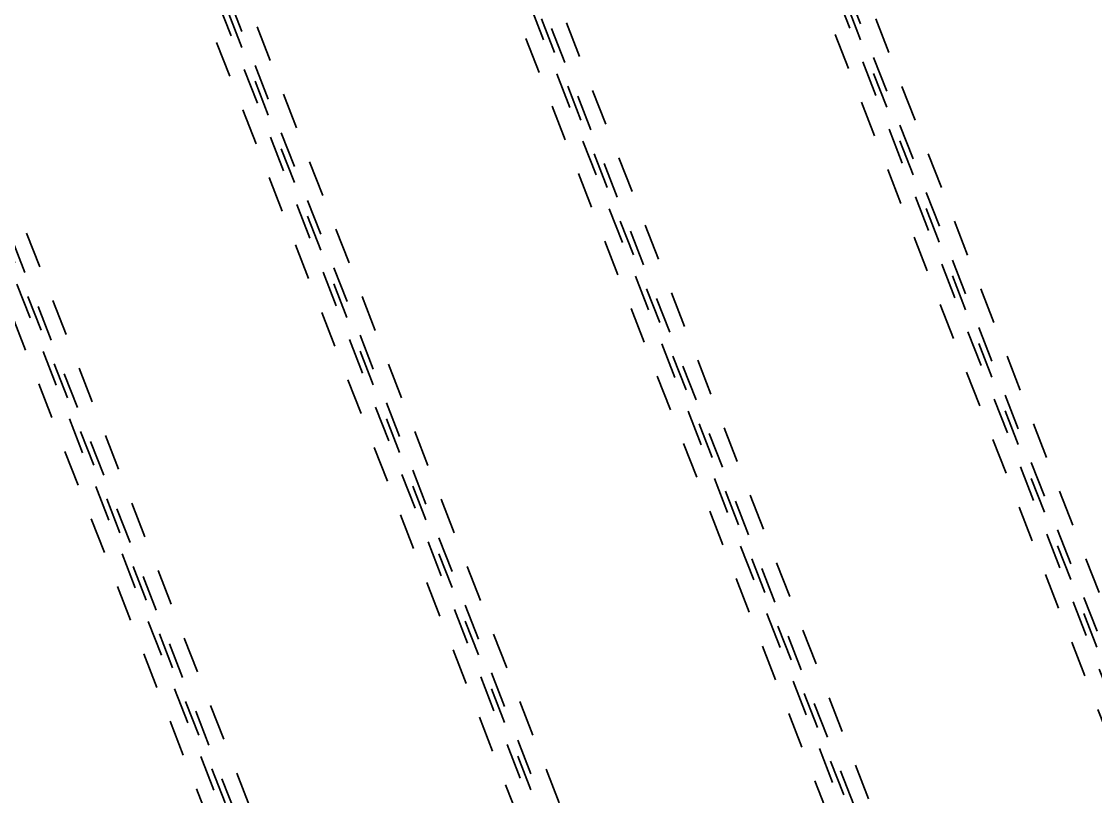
# Model space of a CAD drawing. Header units: metres. Extents: x 2688466 to 2688595, y 1221626 to 1221756.
# Drawn here: x 2688561.982 to 2688564.948, y 1221705.368 to 1221707.508 of the extents above; entities that cross this region are included whole.
import ezdxf

# ---------------------------------------------------------------- set-up
doc = ezdxf.new("R2010")
doc.units = ezdxf.units.M
doc.linetypes.add('AUSGEZOGEN', pattern=[0])
doc.linetypes.add('VERDECKT2_S2', pattern=[0.15, 0.1, -0.05])
doc.layers.add('Beton Ansicht', color=7, linetype='AUSGEZOGEN', lineweight=35)

msp = doc.modelspace()

# ---------------------------------------------------------------- linework, layer by layer
at = {"layer": 'Beton Ansicht', "linetype": 'VERDECKT2_S2', "lineweight": 35, "transparency": 33554687}
for p, q in [((2688565.4605, 1221704.4762), (2688563.6287, 1221709.1797)), ((2688565.4606, 1221704.5201), (2688563.6561, 1221709.1534)), ((2688565.4662, 1221704.627), (2688563.6971, 1221709.1694)), ((2688565.3544, 1221704.5834), (2688563.5853, 1221709.1258)), ((2688565.4307, 1221704.5085), (2688563.6263, 1221709.1418)), ((2688564.8335, 1221703.8818), (2688562.8771, 1221708.905)), ((2688564.8296, 1221704.0569), (2688562.9439, 1221708.8988)), ((2688564.8028, 1221703.9164), (2688562.8731, 1221708.8713)), ((2688564.7886, 1221704.041), (2688562.9029, 1221708.8829)), ((2688564.7178, 1221704.0134), (2688562.8321, 1221708.8553)), ((2688563.9696, 1221703.8955), (2688562.1378, 1221708.599)), ((2688563.9398, 1221703.9279), (2688562.1354, 1221708.5611)), ((2688563.9696, 1221703.9395), (2688562.1652, 1221708.5728)), ((2688563.9753, 1221704.0463), (2688562.2062, 1221708.5887)), ((2688563.8634, 1221704.0028), (2688562.0944, 1221708.5452)), ((2688563.3425, 1221703.3012), (2688561.3862, 1221708.3244)), ((2688563.2977, 1221703.4603), (2688561.412, 1221708.3022)), ((2688563.3387, 1221703.4763), (2688561.453, 1221708.3182)), ((2688563.2269, 1221703.4327), (2688561.3412, 1221708.2746)), ((2688563.3119, 1221703.3357), (2688561.3822, 1221708.2906))]:
    msp.add_line(p, q, dxfattribs=at)

doc.saveas('drawing.dxf')
